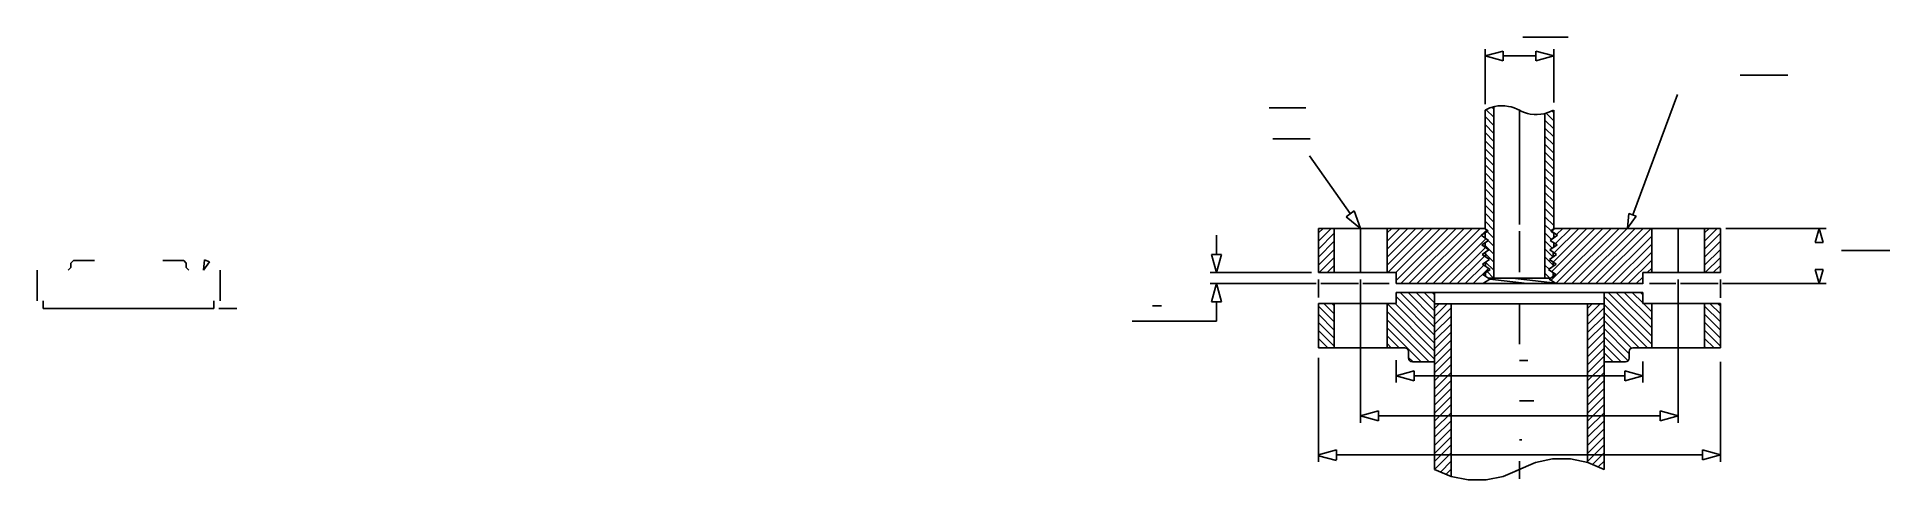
# Model space of a CAD drawing. Extents: x -1092 to 1350, y 288 to 871.
import ezdxf

# ---------------------------------------------------------------- set-up
doc = ezdxf.new("R2010")
doc.units = 0
doc.header["$MEASUREMENT"] = 0
doc.layers.get('0').update_dxf_attribs({"linetype": 'CONTINUOUS'})
for name, color, linetype in [('-1', 7, 'CONTINUOUS'), ('1', 7, 'CONTINUOUS'), ('mating flange', 7, 'CONTINUOUS')]:
    doc.layers.add(name, color=color, linetype=linetype)

msp = doc.modelspace()

# ---------------------------------------------------------------- linework, layer by layer
at = {"layer": '-1', "color": 3, "linetype": 'Continuous'}
for p, q in [((816, 807), (816, 854.8)), ((906.5, 804.1), (906.5, 854.8)), ((816, 845.8), (839.8, 852.3)), ((816, 845.8), (839.8, 839.2)), ((839.8, 852.3), (839.8, 839.2)), ((839.8, 845.8), (882.8, 845.8)), ((906.5, 845.8), (882.8, 852.3)), ((882.8, 852.3), (882.8, 839.2)), ((906.5, 845.8), (882.8, 839.2)), ((1010.6, 636.6), (1069.4, 795)), ((638.4, 638.2), (584.5, 714.3)), ((643.4, 641.8), (632.8, 634.1)), ((652.1, 618.8), (643.4, 641.8)), ((1003.9, 619.1), (1005.6, 638.5)), ((1003.9, 619.1), (1015.3, 634.9)), ((1015.3, 634.9), (1005.6, 638.5)), ((652.1, 618.8), (632.8, 634.1)), ((1133.1, 618.8), (1265.4, 618.8)), ((1256.4, 618.8), (1251.2, 600.1)), ((1256.4, 618.8), (1261.5, 600.1)), ((462, 584.2), (462, 609.9)), ((1251.2, 600.1), (1261.5, 600.1)), ((-872.5, 563.8), (-871.3, 577.2)), ((-872.5, 563.8), (-864.6, 574.7)), ((-864.6, 574.7), (-871.3, 577.2)), ((462, 560.5), (455.5, 584.2)), ((468.6, 584.2), (455.5, 584.2)), ((462, 560.5), (468.6, 584.2)), ((1256.4, 546), (1251.2, 564.7)), ((1261.5, 564.7), (1251.2, 564.7)), ((1256.4, 546), (1261.5, 564.7)), ((587.5, 560.5), (453.7, 560.5)), ((593.5, 546), (453.7, 546)), ((462, 546), (455.5, 522.2)), ((462, 546), (468.6, 522.2)), ((596.5, 551.5), (596.5, 527.9)), ((649.1, 546), (599.5, 546)), ((652.1, 551.5), (652.1, 362.8)), ((689.7, 546), (655.1, 546)), ((1032.8, 546), (1067.4, 546)), ((1070.4, 551.5), (1070.4, 362.8)), ((1073.4, 546), (1123.1, 546)), ((1126.1, 551.5), (1126.1, 527.4)), ((1129.1, 546), (1265.4, 546)), ((-852.6, 513.2), (-828.6, 513.2)), ((455.5, 522.2), (468.6, 522.2)), ((462, 496.5), (462, 522.2)), ((462, 496.5), (351.2, 496.5)), ((596.5, 448.2), (596.5, 311.4)), ((698.7, 445), (698.7, 415.6)), ((1023.8, 443.6), (1023.8, 415.6)), ((1126.1, 443.1), (1126.1, 311.4)), ((698.7, 424.6), (722.5, 431.1)), ((698.7, 424.6), (722.5, 418)), ((722.5, 418), (722.5, 431.1)), ((722.5, 424.6), (1000.1, 424.6)), ((1000.1, 431.1), (1000.1, 418)), ((1023.8, 424.6), (1000.1, 431.1)), ((1023.8, 424.6), (1000.1, 418)), ((652.1, 371.8), (675.8, 378.4)), ((652.1, 371.8), (675.8, 365.3)), ((675.8, 365.3), (675.8, 378.4)), ((675.8, 371.8), (1046.7, 371.8)), ((1070.4, 371.8), (1046.7, 378.4)), ((1046.7, 378.4), (1046.7, 365.3)), ((1070.4, 371.8), (1046.7, 365.3)), ((596.5, 320.4), (620.2, 327)), ((596.5, 319.4), (620.2, 312.9)), ((620.2, 313.9), (620.2, 327)), ((620.2, 320.4), (1102.4, 320.4)), ((1102.4, 327), (1102.4, 313.9)), ((1126.1, 320.4), (1102.4, 327)), ((1126.1, 320.4), (1102.4, 313.9))]:
    msp.add_line(p, q, dxfattribs=at)
at = {"layer": '-1', "color": 5, "linetype": 'Continuous'}
for p, q in [((865.6, 870.7), (925.6, 870.7)), ((1285.5, 589.6), (1349.5, 589.6)), ((377.9, 516.7), (389.9, 516.7)), ((861.3, 444.6), (872.3, 444.6)), ((861.3, 391.8), (880.3, 391.8)), ((861.3, 340.4), (864.3, 340.4))]:
    msp.add_line(p, q, dxfattribs=at)
at = {"layer": '-1', "color": 2, "linetype": 'Continuous'}
for p, q in [((1152.1, 820.3), (1215.1, 820.3)), ((531.7, 777.4), (579.7, 777.4)), ((536.5, 736.5), (585.5, 736.5))]:
    msp.add_line(p, q, dxfattribs=at)
at = {"layer": '-1', "color": 7, "linetype": 'Continuous'}
for p, q in [((596.5, 618.8), (815.5, 618.8)), ((596.5, 618.8), (596.5, 560.5)), ((617.2, 618.8), (617.2, 560.5)), ((687, 618.8), (687, 560.5)), ((906.5, 618.8), (1126.1, 618.8)), ((1035.6, 618.8), (1035.6, 560.5)), ((1105.3, 618.8), (1105.3, 560.5)), ((1126.1, 618.8), (1126.1, 560.5)), ((-1091.9, 563.6), (-1091.9, 523.3)), ((-1047.3, 567.1), (-1050.8, 563.6)), ((-1043.9, 576.5), (-1047.3, 573.1)), ((-1047.3, 573.1), (-1047.3, 567.1)), ((-1043.9, 576.5), (-1016.4, 576.5)), ((-926.2, 576.5), (-898.7, 576.5)), ((-898.7, 576.5), (-895.3, 573.1)), ((-895.3, 573.1), (-895.3, 567.1)), ((-895.3, 567.1), (-891.8, 563.6)), ((-850.7, 563.6), (-850.7, 523.3)), ((596.5, 560.5), (698.7, 560.5)), ((698.7, 560.5), (698.7, 546)), ((698.7, 546), (1023.8, 546)), ((1023.8, 560.5), (1126.1, 560.5)), ((1023.8, 560.5), (1023.8, 546)), ((-1083.7, 523.3), (-1083.7, 513.2)), ((-1083.7, 513.2), (-858.8, 513.2)), ((-858.8, 523.3), (-858.8, 513.2))]:
    msp.add_line(p, q, dxfattribs=at)
at = {"layer": '-1', "color": 4, "linetype": 'Continuous'}
for p, q in [((652.1, 618.8), (652.1, 560.5)), ((1070.4, 618.8), (1070.4, 560.5))]:
    msp.add_line(p, q, dxfattribs=at)
at = {"color": 7, "linetype": 'Continuous'}
for p, q in [((820.1, 615.7), (811.1, 609.6)), ((815.5, 618.8), (820.1, 615.7)), ((907, 618.8), (902.5, 615.7)), ((902.5, 615.7), (911.4, 609.6)), ((811.1, 609.6), (820.6, 603)), ((820.6, 603), (811.6, 597)), ((811.6, 597), (821.1, 590.4)), ((821.1, 590.4), (812.2, 584.3)), ((910.9, 597), (901.4, 590.4)), ((901.4, 590.4), (910.3, 584.3)), ((911.4, 609.6), (901.9, 603)), ((901.9, 603), (910.9, 597)), ((812.2, 584.3), (821.7, 577.7)), ((821.7, 577.7), (812.7, 571.7)), ((812.7, 571.7), (822.9, 564.6)), ((822.9, 564.6), (813.3, 558.1)), ((909.8, 571.7), (899.6, 564.6)), ((899.6, 564.6), (909.2, 558.1)), ((910.3, 584.3), (900.9, 577.7)), ((900.9, 577.7), (909.8, 571.7)), ((813.3, 558.1), (822.1, 552)), ((822.1, 552), (813.8, 546.4)), ((813.8, 546.4), (814.4, 546)), ((813.8, 546.4), (817.1, 546)), ((822.1, 552), (871.3, 546)), ((852.3, 553.3), (908.7, 546.4)), ((909.2, 558.1), (900.4, 552)), ((900.4, 552), (908.7, 546.4)), ((908.7, 546.4), (908.1, 546))]:
    msp.add_line(p, q, dxfattribs=at)
at = {"layer": '1', "color": 3, "linetype": 'Continuous'}
for p, q in [((816, 847.3), (816, 782.3)), ((906.5, 844.4), (906.5, 784.6))]:
    msp.add_line(p, q, dxfattribs=at)
at = {"layer": '1', "color": 4, "linetype": 'Continuous'}
for p, q in [((816, 618.5), (816, 774.2)), ((827.6, 754.4), (816, 766)), ((816.1, 774.6), (822.5, 777.4)), ((827.6, 765), (817.6, 775)), ((822.5, 777.4), (828.7, 779.1)), ((827.6, 775.6), (825.2, 778.1)), ((827.6, 553.3), (827.6, 778.8)), ((828.7, 779.1), (833, 779.9)), ((833, 779.9), (837.9, 780.2)), ((837.9, 780.2), (841.9, 780)), ((841.9, 780), (847.1, 779.3)), ((847.1, 779.3), (850.6, 778.6)), ((850.6, 778.6), (854.5, 777.3)), ((854.5, 777.3), (858.2, 775.8)), ((858.2, 775.8), (861.3, 774.2)), ((861.3, 774.2), (861.3, 624)), ((864.3, 772.7), (861.3, 774.2)), ((868.1, 771.2), (864.3, 772.7)), ((872, 770), (868.1, 771.2)), ((875.5, 769.3), (872, 770)), ((880.7, 768.7), (875.5, 769.3)), ((884.8, 768.6), (880.7, 768.7)), ((889.6, 769), (884.8, 768.6)), ((893.9, 769.8), (889.6, 769)), ((900, 771.6), (893.9, 769.8)), ((894.9, 553.3), (894.9, 769.6)), ((906.5, 749.8), (894.9, 761.4)), ((906.5, 760.4), (896.8, 770.1)), ((906.4, 774.6), (900, 771.6)), ((906.5, 771), (904.4, 773.1)), ((906.5, 618.5), (906.5, 774.2)), ((827.6, 743.8), (816, 755.4)), ((827.6, 733.2), (816, 744.8)), ((827.6, 722.6), (816, 734.2)), ((906.5, 739.2), (894.9, 750.8)), ((906.5, 728.6), (894.9, 740.2)), ((827.6, 712), (816, 723.6)), ((827.6, 701.4), (816, 713)), ((906.5, 718), (894.9, 729.6)), ((906.5, 707.4), (894.9, 719)), ((906.5, 696.8), (894.9, 708.4)), ((827.6, 690.8), (816, 702.4)), ((827.6, 680.2), (816, 691.8)), ((906.5, 686.2), (894.9, 697.8)), ((906.5, 675.6), (894.9, 687.2)), ((827.6, 669.6), (816, 681.2)), ((827.6, 659), (816, 670.6)), ((827.6, 648.4), (816, 660)), ((906.5, 665), (894.9, 676.6)), ((906.5, 654.4), (894.9, 666)), ((827.6, 637.8), (816, 649.3)), ((827.6, 627.1), (816, 638.7)), ((906.5, 643.8), (894.9, 655.4)), ((906.5, 633.2), (894.9, 644.8)), ((596.5, 612.7), (602.6, 618.8)), ((596.5, 602.1), (613.2, 618.8)), ((596.5, 591.5), (617.2, 612.3)), ((687, 612.7), (693, 618.8)), ((687, 602.1), (703.6, 618.8)), ((687, 591.5), (714.3, 618.8)), ((687, 580.9), (724.9, 618.8)), ((687, 570.3), (735.5, 618.8)), ((687.7, 560.5), (746.1, 618.8)), ((698.3, 560.5), (756.7, 618.8)), ((698.7, 550.3), (767.3, 618.8)), ((705, 546), (777.9, 618.8)), ((715.6, 546), (788.5, 618.8)), ((726.2, 546), (799.1, 618.8)), ((736.9, 546), (809.7, 618.8)), ((747.5, 546), (818.4, 616.9)), ((827.6, 616.5), (816, 628.1)), ((816, 606.2), (816, 613)), ((827.6, 605.9), (818.8, 614.8)), ((861.3, 615), (861.3, 561)), ((906.5, 622.6), (894.9, 634.1)), ((902.6, 615.8), (894.9, 623.5)), ((903.6, 604.2), (894.9, 612.9)), ((902.9, 550.3), (971.4, 618.8)), ((906.5, 612), (903.3, 615.1)), ((903.8, 561.8), (960.8, 618.8)), ((903.8, 614.8), (907.8, 618.8)), ((905.8, 574.4), (950.2, 618.8)), ((906.5, 606.2), (906.5, 613)), ((907.2, 586.4), (939.6, 618.8)), ((908.6, 598.5), (929, 618.8)), ((909.2, 546), (982, 618.8)), ((910.1, 610.5), (918.4, 618.8)), ((919.8, 546), (992.6, 618.8)), ((930.4, 546), (1003.2, 618.8)), ((941, 546), (1013.8, 618.8)), ((951.6, 546), (1024.4, 618.8)), ((962.2, 546), (1035.1, 618.8)), ((1105.3, 612.7), (1111.4, 618.8)), ((1105.3, 602.1), (1122, 618.8)), ((1105.3, 591.5), (1126.1, 612.3)), ((596.5, 580.9), (617.2, 601.7)), ((596.5, 570.3), (617.2, 591.1)), ((758.1, 546), (817.4, 605.3)), ((768.7, 546), (816.4, 593.7)), ((818.4, 604.6), (816, 606.9)), ((816, 599.9), (816, 593.9)), ((827.6, 584.7), (816, 596.3)), ((816.6, 587.3), (816.6, 581.3)), ((827.6, 595.3), (820.2, 602.8)), ((904.1, 593.1), (894.9, 602.3)), ((905.1, 581.5), (894.9, 591.7)), ((904.1, 604.6), (906.5, 606.9)), ((905.9, 587.3), (905.9, 581.3)), ((906.5, 599.9), (906.5, 593.9)), ((972.8, 546), (1035.6, 608.7)), ((983.4, 546), (1035.6, 598.1)), ((994, 546), (1035.6, 587.5)), ((1105.3, 580.9), (1126.1, 601.7)), ((1105.3, 570.3), (1126.1, 591.1)), ((597.3, 560.5), (617.2, 580.4)), ((607.9, 560.5), (617.2, 569.8)), ((779.3, 546), (815.4, 582.1)), ((789.9, 546), (814.4, 570.5)), ((800.5, 546), (820.7, 566.1)), ((827.6, 574.1), (816.6, 585.2)), ((816.6, 574.3), (816.6, 569)), ((827.6, 563.5), (816.7, 574.4)), ((827.2, 553.3), (818.7, 561.8)), ((905.9, 570.1), (894.9, 581.1)), ((900.3, 565.1), (894.9, 570.5)), ((905.9, 574.3), (905.9, 569)), ((1004.6, 546), (1035.6, 576.9)), ((1029.7, 560.5), (1035.6, 566.3)), ((1106, 560.5), (1126.1, 580.5)), ((1116.6, 560.5), (1126.1, 569.9)), ((816.6, 560.3), (816.6, 555.8)), ((820.2, 553.3), (902.3, 553.3)), ((901.5, 553.3), (894.9, 559.9)), ((905.9, 560.3), (905.9, 555.8)), ((1015.2, 546), (1023.8, 554.5)), ((617.2, 495.5), (596.5, 516.3)), ((617.2, 506.1), (603.5, 519.8)), ((617.2, 516.7), (614.1, 519.8)), ((749.6, 457), (687, 519.7)), ((749.6, 467.6), (697.4, 519.8)), ((749.6, 478.2), (698.7, 529.1)), ((749.6, 488.8), (704.1, 534.4)), ((749.6, 499.4), (714.7, 534.4)), ((749.6, 510), (725.3, 534.4)), ((749.6, 520.6), (735.9, 534.4)), ((749.6, 531.2), (746.5, 534.4)), ((749.6, 513.3), (755.7, 519.4)), ((749.6, 502.7), (766.3, 519.4)), ((749.6, 492.1), (771.5, 513.9)), ((951, 513.3), (957.1, 519.4)), ((951, 502.7), (967.7, 519.4)), ((951, 492.1), (972.9, 513.9)), ((1035.6, 466.4), (972.9, 529.1)), ((1029.9, 461.5), (972.9, 518.5)), ((1035.6, 477), (978.2, 534.4)), ((1035.6, 487.6), (988.8, 534.4)), ((1035.6, 498.2), (999.4, 534.4)), ((1023.8, 520.6), (1010, 534.4)), ((1023.8, 531.2), (1020.7, 534.4)), ((1035.6, 508.8), (1024.6, 519.8)), ((1035.6, 519.4), (1035.2, 519.8)), ((1126.1, 495.5), (1105.3, 516.3)), ((1126.1, 506.1), (1112.3, 519.8)), ((1126.1, 516.7), (1122.9, 519.8)), ((617.2, 484.9), (596.5, 505.7)), ((617.2, 474.3), (596.5, 495)), ((749.6, 446.4), (687, 509.1)), ((742.5, 442.9), (687, 498.5)), ((749.6, 481.5), (771.5, 503.3)), ((749.6, 470.9), (771.5, 492.7)), ((951, 481.5), (972.9, 503.3)), ((951, 470.9), (972.9, 492.7)), ((1019.3, 461.5), (972.9, 507.9)), ((1009, 461.1), (972.9, 497.3)), ((1126.1, 484.9), (1105.3, 505.7)), ((1126.1, 474.3), (1105.3, 495.1)), ((617.2, 463.7), (596.5, 484.4)), ((608.8, 461.5), (596.5, 473.8)), ((731.9, 442.9), (687, 487.9)), ((702.7, 461.5), (687, 477.2)), ((692.5, 461.5), (687, 467)), ((749.6, 460.2), (771.5, 482.1)), ((749.6, 449.6), (771.5, 471.5)), ((951, 460.2), (972.9, 482.1)), ((951, 449.6), (972.9, 471.5)), ((1005.9, 453.6), (972.9, 486.7)), ((1004.5, 444.4), (972.9, 476.1)), ((995.4, 442.9), (972.9, 465.5)), ((1126.1, 463.7), (1105.3, 484.5)), ((1117.7, 461.5), (1105.3, 473.9)), ((598.2, 461.5), (596.5, 463.2)), ((721.3, 442.9), (715.3, 448.9)), ((749.6, 439), (771.5, 460.9)), ((749.6, 428.4), (771.5, 450.3)), ((749.6, 417.8), (771.5, 439.7)), ((951, 439), (972.9, 460.9)), ((951, 428.4), (972.9, 450.3)), ((951, 417.8), (972.9, 439.7)), ((984.8, 442.9), (972.9, 454.9)), ((974.2, 442.9), (972.9, 444.2)), ((1107, 461.5), (1105.3, 463.3)), ((749.6, 407.2), (771.5, 429.1)), ((749.6, 396.6), (771.5, 418.5)), ((951, 407.2), (972.9, 429.1)), ((951, 396.6), (972.9, 418.5)), ((749.6, 386), (771.5, 407.9)), ((749.6, 375.4), (771.5, 397.2)), ((951, 386), (972.9, 407.8)), ((951, 375.4), (972.9, 397.2)), ((749.6, 364.8), (771.5, 386.6)), ((749.6, 354.2), (771.5, 376)), ((951, 364.8), (972.9, 386.6)), ((951, 354.2), (972.9, 376)), ((749.6, 343.6), (771.5, 365.4)), ((749.6, 333), (771.5, 354.8)), ((749.6, 322.4), (771.5, 344.2)), ((951, 343.6), (972.9, 365.4)), ((951, 333), (972.9, 354.8)), ((951, 322.4), (972.9, 344.2)), ((749.6, 311.8), (771.5, 333.6)), ((749.6, 301.1), (771.5, 323)), ((951, 311.8), (972.9, 333.6)), ((957.7, 307.8), (972.9, 323)), ((757.1, 297.9), (771.5, 312.4)), ((764.5, 294.7), (771.5, 301.8)), ((965.1, 304.6), (972.9, 312.4)), ((972.4, 301.3), (972.9, 301.8))]:
    msp.add_line(p, q, dxfattribs=at)
at = {"layer": '1', "color": 7, "linetype": 'Continuous'}
for p, q in [((1023.8, 560.3), (1023.8, 545.8)), ((-858.8, 523.1), (-858.8, 513.1))]:
    msp.add_line(p, q, dxfattribs=at)
at = {"layer": 'mating flange', "color": 4, "linetype": 'Continuous'}
for p, q in [((596.5, 519.8), (698.7, 519.8)), ((596.5, 461.5), (596.5, 519.8)), ((617.2, 461.5), (617.2, 519.8)), ((687, 461.5), (687, 519.8)), ((698.7, 534.4), (1023.8, 534.4)), ((698.7, 519.8), (698.7, 534.4)), ((749.4, 519.4), (972.9, 519.4)), ((749.6, 534.4), (749.6, 301.1)), ((771.5, 519.4), (771.5, 291.8)), ((861.3, 466.2), (861.3, 519.4)), ((951, 519.4), (951, 310.7)), ((972.9, 534.5), (972.9, 452.8)), ((972.9, 519.4), (972.9, 301.1)), ((1023.8, 519.8), (1023.8, 534.4)), ((1023.8, 519.8), (1126.1, 519.8)), ((1035.6, 461.5), (1035.6, 519.8)), ((1105.3, 461.5), (1105.3, 519.8)), ((1126.1, 461.5), (1126.1, 519.8)), ((596.5, 461.5), (710.3, 461.5)), ((715.3, 447.9), (715.3, 456.5)), ((720.3, 442.9), (749.6, 442.9)), ((972.9, 442.9), (1000.9, 442.9)), ((1005.9, 447.9), (1005.9, 456.5)), ((1010.9, 461.5), (1126.1, 461.5)), ((749.6, 301.1), (771.3, 291.8)), ((839.8, 292), (861.4, 301.2)), ((857.1, 299.3), (882.4, 310.3)), ((861.3, 288.9), (861.3, 312.1)), ((882.4, 310.3), (904.9, 315.2)), ((904.9, 315.2), (928.8, 315.1)), ((928.8, 315.1), (951.4, 310.6)), ((951.4, 310.6), (972.9, 301.1)), ((771.3, 291.8), (793.8, 287.5)), ((793.8, 287.5), (817.5, 287.5)), ((817.5, 287.5), (839.8, 292))]:
    msp.add_line(p, q, dxfattribs=at)
for centre, start, end in [((710.3, 456.5), 0, 90), ((720.3, 447.9), 180, 270), ((1000.9, 447.9), 270, 0), ((1010.9, 456.5), 90, 180)]:
    msp.add_arc(centre, 5, start, end, dxfattribs=at)

doc.saveas('drawing.dxf')
